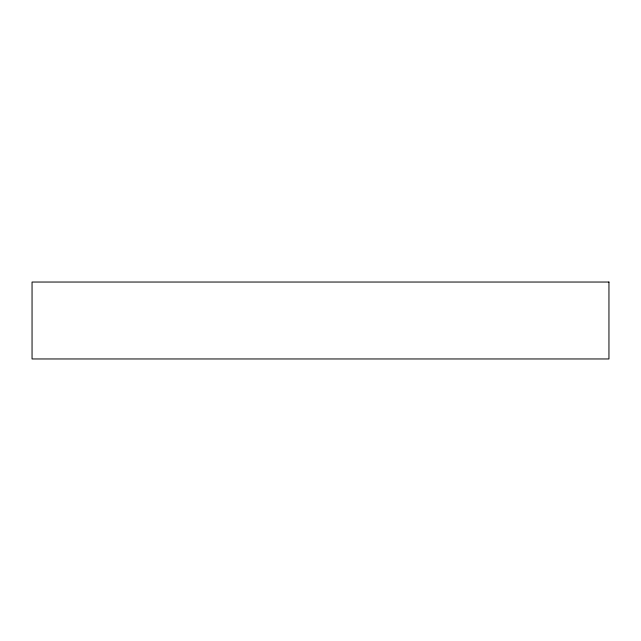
<?xml version="1.0" encoding="UTF-8"?>
<svg xmlns="http://www.w3.org/2000/svg" width="641" height="641" viewBox="0 0 641 641"><rect width="100%" height="100%" fill="white"/><g stroke="black" fill="none" stroke-linecap="round" stroke-linejoin="round"><path stroke-width="0.96" d="M608.95 282.04L32.05 282.04L32.05 358.96L608.95 358.96L608.95 282.04"/></g></svg>
